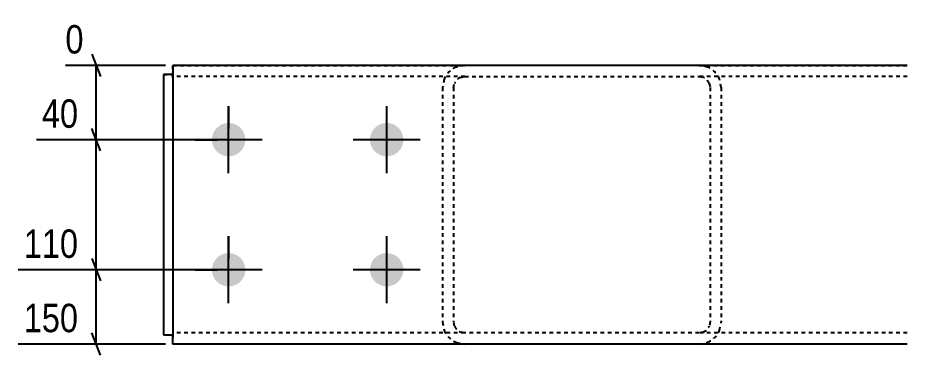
# Model space of a CAD drawing. Header units: millimetres. Extents: x 24 to 26520, y 6 to 1499.
# Drawn here: x 9807 to 10285.5, y 9.6 to 191.2 of the extents above; entities that cross this region are included whole.
import ezdxf

# ---------------------------------------------------------------- set-up
doc = ezdxf.new("R2010")
doc.units = ezdxf.units.MM
doc.linetypes.add('DXK_LINE_DOT2', pattern=[3.9198, 1.9599, -1.9599])
doc.layers.add('MÅLSÆTNING', color=7, linetype='Continuous')
doc.layers.add('STÅL', color=7, linetype='Continuous')
doc.styles.add('Arial Narrow', font='ARIALN.TTF', dxfattribs={"height": 0.2})

msp = doc.modelspace()

# ---------------------------------------------------------------- hatches: boundary and pattern name
at = {"layer": 'STÅL', "linetype": 'Continuous'}
for points in [[(9920.46, 116.6, -1), (9920.46, 134.6, -1)], [(10005.46, 116.6, -1), (10005.46, 134.6, -1)], [(9920.46, 46.6, -1), (9920.46, 64.6, -1)], [(10005.46, 46.6, -1), (10005.46, 64.6, -1)]]:
    msp.add_hatch(color=96, dxfattribs=at).paths.add_polyline_path(points)

# ---------------------------------------------------------------- linework, layer by layer
at = {"layer": 'MÅLSÆTNING', "color": 7, "linetype": 'Continuous'}
for p, q in [((9846.81, 171.6), (9851.61, 159.6)), ((9886.43, 165.6), (9832.66, 165.6)), ((9849.21, 125.6), (9849.21, 165.6)), ((9851.61, 119.6), (9846.81, 131.6)), ((9851.61, 119.6), (9846.81, 131.6)), ((9916.46, 125.6), (9817.08, 125.6)), ((9916.46, 125.6), (9817.08, 125.6)), ((9849.21, 55.6), (9849.21, 125.6)), ((9846.81, 61.6), (9851.61, 49.6)), ((9846.81, 61.6), (9851.61, 49.6)), ((9916.46, 55.6), (9807.33, 55.6)), ((9916.46, 55.6), (9807.33, 55.6)), ((9849.21, 15.6), (9849.21, 55.6)), ((9851.61, 9.6), (9846.81, 21.6)), ((9886.43, 15.6), (9807.33, 15.6))]:
    msp.add_line(p, q, dxfattribs=at)
at = {"layer": 'STÅL', "color": 2, "linetype": 'Continuous'}
for p, q in [((9890.46, 165.6), (9890.44, 19.11)), ((10285.46, 165.6), (9890.46, 165.6)), ((9885.46, 160.6), (9885.44, 20.6)), ((9890.46, 160.6), (9885.46, 160.6)), ((9885.44, 20.6), (9890.44, 20.6)), ((9890.43, 16.51), (9890.44, 19.11)), ((9890.43, 15.6), (9890.43, 16.51)), ((10285.46, 15.6), (9890.43, 15.6))]:
    msp.add_line(p, q, dxfattribs=at)
at = {"layer": 'STÅL', "color": 7, "linetype": 'DXK_LINE_DOT2'}
for p, q in [((9890.46, 159.6), (9890.46, 165.6)), ((9890.46, 165.6), (10047.46, 165.6)), ((10047.46, 165.6), (10042.87, 164.69)), ((10173.46, 165.6), (10047.46, 165.6)), ((10178.05, 164.69), (10173.46, 165.6)), ((10173.46, 165.6), (10285.46, 165.6)), ((9885.46, 160.6), (9885.44, 20.6)), ((9885.46, 160.6), (9890.46, 160.6)), ((9890.46, 160.6), (9890.44, 20.6)), ((9890.46, 160.6), (9890.46, 159.14)), ((10047.46, 159.6), (9890.46, 159.6)), ((9890.46, 159.14), (9890.46, 159.6)), ((10036.37, 158.19), (10035.46, 153.6)), ((10045.16, 159.14), (10047.46, 159.6)), ((10047.46, 159.6), (10173.46, 159.6)), ((10173.46, 159.6), (10175.75, 159.14)), ((10285.46, 159.6), (10173.46, 159.6)), ((10185.46, 153.6), (10184.54, 158.19)), ((10035.46, 153.6), (10035.46, 27.6)), ((10041.46, 153.6), (10041.91, 155.9)), ((10041.46, 153.6), (10041.46, 27.6)), ((10179, 155.9), (10179.46, 153.6)), ((10179.46, 153.6), (10179.46, 27.6)), ((10185.46, 153.6), (10185.46, 27.6)), ((10035.46, 27.6), (10036.37, 23.01)), ((10041.91, 25.3), (10041.46, 27.6)), ((10179.46, 27.6), (10179, 25.3)), ((10184.54, 23.01), (10185.46, 27.6)), ((9885.44, 20.6), (9890.44, 20.6)), ((10047.46, 21.6), (9890.44, 21.6)), ((9890.44, 19.11), (9890.44, 20.6)), ((10047.46, 21.6), (10045.16, 22.06)), ((10173.46, 21.6), (10047.46, 21.6)), ((10175.75, 22.06), (10173.46, 21.6)), ((10285.46, 21.6), (10173.46, 21.6)), ((9890.43, 15.6), (9890.44, 19.11)), ((10047.46, 15.6), (9890.43, 15.6)), ((10042.87, 16.51), (10047.46, 15.6)), ((10173.46, 15.6), (10047.46, 15.6)), ((10173.46, 15.6), (10178.05, 16.51)), ((10285.46, 15.6), (10173.46, 15.6))]:
    msp.add_line(p, q, dxfattribs=at)
at = {"layer": 'STÅL', "color": 96, "linetype": 'Continuous'}
for p, q in [((9920.46, 107.6), (9920.46, 143.6)), ((9920.46, 143.6), (9920.46, 131.61)), ((10005.46, 107.6), (10005.46, 143.6)), ((9938.46, 125.6), (9902.46, 125.6)), ((9902.46, 125.6), (9914.45, 125.6)), ((9938.46, 125.6), (9926.47, 125.6)), ((10023.46, 125.6), (9987.46, 125.6)), ((9920.46, 107.6), (9920.46, 119.59)), ((9920.46, 37.6), (9920.46, 73.6)), ((9920.46, 73.6), (9920.46, 61.61)), ((10005.46, 37.6), (10005.46, 73.6)), ((9938.46, 55.6), (9902.46, 55.6)), ((9902.46, 55.6), (9914.45, 55.6)), ((9938.46, 55.6), (9926.47, 55.6)), ((10023.46, 55.6), (9987.46, 55.6)), ((9920.46, 37.6), (9920.46, 49.59))]:
    msp.add_line(p, q, dxfattribs=at)
at = {"layer": 'STÅL', "color": 7, "linetype": 'DXK_LINE_DOT2'}
for centre, radius, start, end in [((10047.46, 153.6), 12, 112.5, 157.5), ((10173.46, 153.6), 12, 22.5, 67.5), ((10047.46, 153.6), 6, 112.5, 157.5), ((10173.46, 153.6), 6, 22.5, 67.5), ((10047.46, 27.6), 6, 202.5, 247.5), ((10173.46, 27.6), 6, 292.5, 337.5), ((10047.46, 27.6), 12, 202.5, 247.5), ((10173.46, 27.6), 12, 292.5, 337.5)]:
    msp.add_arc(centre, radius, start, end, dxfattribs=at)

# ---------------------------------------------------------------- wipeouts: each hides what was drawn before it
at = {"color": 0, "linetype": 'Continuous'}
for points in [[(9842.69, 128.8), (9842.69, 151.2), (9816.79, 151.2), (9816.79, 128.8)], [(9842.69, 58.8), (9842.69, 81.2), (9807.04, 81.2), (9807.04, 58.8)], [(9842.69, 18.8), (9842.69, 41.2), (9807.04, 41.2), (9807.04, 18.8)]]:
    msp.add_wipeout(points, dxfattribs=at).dxf.layer = 'MÅLSÆTNING'

# ---------------------------------------------------------------- next in the draw order: texts
at = {"layer": 'MÅLSÆTNING', "color": 3, "linetype": 'Continuous', "style": 'Arial Narrow'}
for s, p in [('40', (9819.99, 132)), ('110', (9810.24, 62)), ('150', (9810.24, 22))]:
    msp.add_text(s, height=15.271, dxfattribs=at).set_placement(p)

# ---------------------------------------------------------------- next in the draw order: wipeouts: each hides what was drawn before it
at = {"color": 0, "linetype": 'Continuous'}
msp.add_wipeout([(9845.61, 168.8), (9845.61, 191.2), (9829.46, 191.2), (9829.46, 168.8)], dxfattribs=at).dxf.layer = 'MÅLSÆTNING'

# ---------------------------------------------------------------- next in the draw order: texts
at = {"layer": 'MÅLSÆTNING', "color": 3, "linetype": 'Continuous', "style": 'Arial Narrow'}
msp.add_text('0', height=15.27, dxfattribs=at).set_placement((9832.66, 172))

doc.saveas('drawing.dxf')
